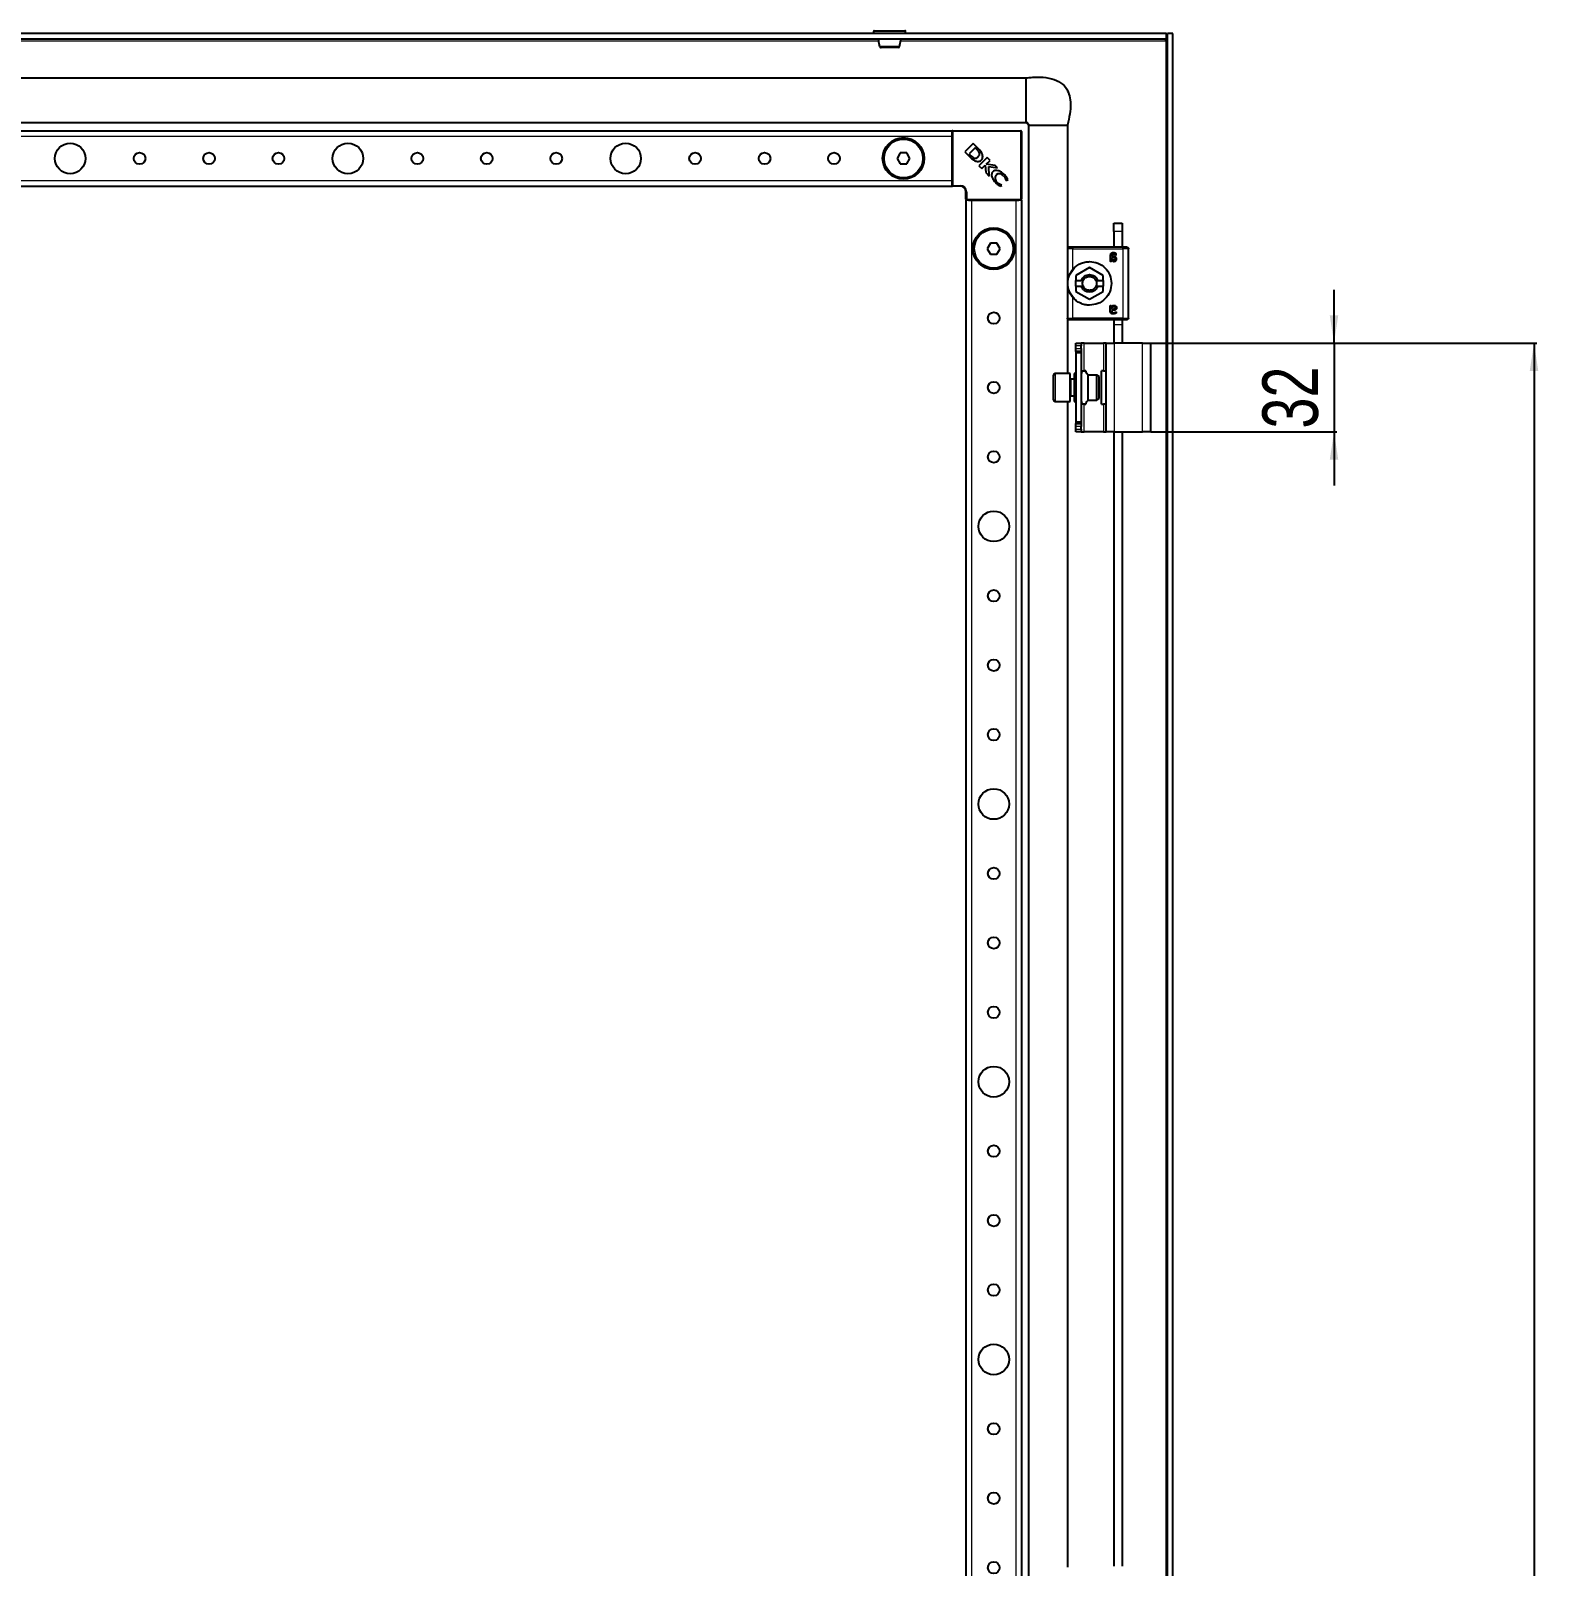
# Model space of a CAD drawing. Header units: millimetres. Extents: x -598 to 1638, y -1011 to 1043.
# Drawn here: x 1095 to 1638, y 334 to 887 of the extents above; entities that cross this region are included whole.
import ezdxf

# ---------------------------------------------------------------- set-up
doc = ezdxf.new("R2010")
doc.units = ezdxf.units.MM
doc.layers.add('FORMAT', color=7, linetype='Continuous')
doc.styles.add('SLDTEXTSTYLE0', font='TXT', dxfattribs={"width": 0.75})
doc.dimstyles.new('SLDDIMSTYLE0', dxfattribs={"dimtxt": 20, "dimasz": 10, "dimexe": 0, "dimexo": 0.0625, "dimgap": 5, "dimtad": 2, "dimdec": 1, "dimrnd": 1e-09, "dimzin": 12, "dimdsep": 46, "dimtxsty": 'SLDTEXTSTYLE0', "dimsah": 1, "dimcen": 0.09, "dimadec": 0, "dimazin": 3, "dimtfac": 1, "dimtofl": 0, "dimtmove": 0, "dimatfit": 3, "dimfxl": 0, "dimfrac": 2, "dimtolj": 1, "dimtzin": 12, "dimarcsym": 0})
doc.dimstyles.new('SLDDIMSTYLE1', dxfattribs={"dimtxt": 20, "dimasz": 10, "dimexe": 0, "dimexo": 0.0625, "dimgap": 5, "dimtad": 2, "dimdec": 1, "dimrnd": 1e-09, "dimzin": 12, "dimdsep": 46, "dimtxsty": 'SLDTEXTSTYLE0', "dimsah": 1, "dimcen": 0.09, "dimadec": 0, "dimazin": 3, "dimtfac": 1, "dimtmove": 0, "dimatfit": 0, "dimfxl": 0, "dimfrac": 2, "dimtolj": 1, "dimtzin": 12, "dimarcsym": 0})

# ---------------------------------------------------------------- blocks, each defined once
blk = doc.blocks.new('_D_5')
at = {"layer": 'FORMAT'}
for p, q in [((1498.25, 774.17), (1637.25, 774.17)), ((1636.25, 774.17), (1636.25, -757.83)), ((1498.25, -757.83), (1637.25, -757.83))]:
    blk.add_line(p, q, dxfattribs=at)
for points in [[(1636.25, 774.17), (1634.71, 764.17), (1637.78, 764.17)], [(1636.25, -757.83), (1637.78, -747.83), (1634.71, -747.83)]]:
    blk.add_solid(points, dxfattribs=at)
at = {"layer": 'FORMAT', "insert": (1610.46, -21.39), "char_height": 20, "attachment_point": 1, "rotation": 90, "style": 'SLDTEXTSTYLE0'}
blk.add_mtext('1532', dxfattribs=at)
blk = doc.blocks.new('_D_6')
at = {"layer": 'FORMAT'}
for p, q in [((1564.25, 774.17), (1564.25, 793.4)), ((1498.25, 774.17), (1565.25, 774.17)), ((1564.25, 774.17), (1564.25, 742.17)), ((1498.25, 742.17), (1565.25, 742.17)), ((1564.25, 742.17), (1564.25, 722.94))]:
    blk.add_line(p, q, dxfattribs=at)
for points in [[(1564.25, 774.17), (1565.78, 784.17), (1562.71, 784.17)], [(1564.25, 742.17), (1562.71, 732.17), (1565.78, 732.17)]]:
    blk.add_solid(points, dxfattribs=at)
at = {"layer": 'FORMAT', "insert": (1538.46, 743.39), "char_height": 20, "attachment_point": 1, "rotation": 90, "style": 'SLDTEXTSTYLE0'}
blk.add_mtext('32', dxfattribs=at)

msp = doc.modelspace()

# ---------------------------------------------------------------- linework, layer by layer
at = {"color": 7, "linetype": 'Continuous', "lineweight": 25}
for p, q in [((1503.94, 885.67), (714.54, 885.67)), ((1398.49, 886.42), (1398.49, 885.67)), ((1398.74, 886.67), (1407.25, 886.67)), ((1407.25, 886.67), (1409.74, 886.67)), ((1409.99, 885.67), (1409.99, 886.42)), ((1503.94, 883.67), (1503.94, 885.67)), ((1504.24, -869.33), (1504.24, 885.67)), ((1506.24, 885.67), (1504.24, 885.67)), ((1506.24, -869.33), (1506.24, 885.67)), ((1503.94, 883.67), (714.54, 883.67)), ((1503.85, 883.67), (1503.64, 883.07)), ((765.24, 869.67), (1453.24, 869.67)), ((765.24, 853.67), (1453.24, 853.67)), ((1454.24, 852.67), (1454.24, -836.33)), ((1468.24, 852.67), (1468.24, 808.34)), ((791.74, 850.67), (1426.74, 850.67)), ((1426.74, 850.37), (1426.74, 850.67)), ((1426.74, 849.72), (1426.74, 850.37)), ((1426.74, 848.67), (1426.74, 849.72)), ((1426.74, 832.67), (1426.74, 848.67)), ((1427.04, 850.67), (1451.44, 850.67)), ((1451.74, 850.37), (1451.74, 825.97)), ((1408.09, 842.67), (1406.93, 840.67)), ((1406.93, 840.67), (1408.09, 838.67)), ((1410.4, 842.67), (1408.09, 842.67)), ((1411.55, 840.67), (1410.4, 842.67)), ((1410.4, 838.67), (1411.55, 840.67)), ((1434.35, 846.02), (1431.39, 843.06)), ((1431.39, 843.06), (1433.28, 841.17)), ((1435.05, 844.5), (1432.87, 842.32)), ((1432.87, 842.32), (1433.55, 841.66)), ((1433.28, 841.17), (1433.3, 841.15)), ((1436.34, 844.03), (1434.35, 846.02)), ((1435.79, 843.78), (1435.05, 844.5)), ((1439.35, 841.02), (1436.39, 838.06)), ((1440.4, 839.97), (1439.35, 841.02)), ((1408.09, 838.67), (1410.4, 838.67)), ((1436.39, 838.06), (1437.45, 837)), ((1437.45, 837), (1438.69, 838.24)), ((1438.69, 838.24), (1438.87, 835.58)), ((1438.87, 835.58), (1440.15, 834.3)), ((1439.01, 838.58), (1440.4, 839.97)), ((1442.27, 838.09), (1439.01, 838.58)), ((1439.97, 837.77), (1443.07, 837.3)), ((1440.15, 834.3), (1439.97, 837.77)), ((1443.07, 837.3), (1442.27, 838.09)), ((791.74, 830.67), (1426.74, 830.67)), ((1426.74, 831.62), (1426.74, 832.67)), ((1426.74, 830.97), (1426.74, 831.62)), ((1426.74, 830.67), (1426.74, 830.97)), ((1429.74, 830.67), (1427.04, 830.67)), ((1444.11, 830.67), (1444.62, 830.92)), ((1444.62, 830.92), (1444.52, 831.03)), ((1446.06, 832.87), (1446.2, 832.73)), ((1446.2, 832.73), (1446.88, 833.07)), ((1431.74, 825.97), (1431.74, 828.67)), ((1431.74, 825.67), (1431.74, -809.33)), ((1431.74, 825.67), (1432.04, 825.67)), ((1432.69, 825.67), (1432.04, 825.67)), ((1432.69, 825.67), (1433.74, 825.67)), ((1433.74, 825.67), (1449.74, 825.67)), ((1449.74, 825.67), (1450.79, 825.67)), ((1451.44, 825.67), (1450.79, 825.67)), ((1451.44, 825.67), (1451.74, 825.67)), ((1451.74, 825.67), (1451.74, -809.33)), ((1484.94, 817.37), (1487.94, 817.37)), ((1484.94, 814.37), (1484.94, 817.37)), ((1484.94, 814.37), (1484.94, 808.67)), ((1487.94, 817.37), (1487.94, 814.37)), ((1487.94, 814.37), (1487.94, 808.67)), ((1440.59, 810.17), (1439.43, 808.17)), ((1439.43, 808.17), (1440.59, 806.17)), ((1442.9, 810.17), (1440.59, 810.17)), ((1444.05, 808.17), (1442.9, 810.17)), ((1442.9, 806.17), (1444.05, 808.17)), ((1468.24, 808.17), (1468.24, 783.17)), ((1488.24, 808.67), (1470.24, 808.67)), ((1488.84, 808.67), (1488.59, 808.67)), ((1490.24, 783.17), (1490.24, 808.17)), ((1440.59, 806.17), (1442.9, 806.17)), ((1483.68, 805.63), (1483.68, 803.76)), ((1484.14, 803.76), (1484.14, 804.04)), ((1484.21, 805.37), (1484.21, 805.59)), ((1484.59, 805.37), (1484.21, 805.37)), ((1484.21, 805.02), (1484.64, 805.02)), ((1484.21, 804.43), (1484.21, 805.02)), ((1469.07, 798.8), (1470.58, 801.05)), ((1476.24, 801.38), (1471.29, 798.53)), ((1471.29, 798.53), (1471.29, 796.67)), ((1471.29, 794.67), (1471.29, 796.67)), ((1471.29, 796.67), (1473.25, 796.67)), ((1473.95, 796.67), (1473.25, 796.67)), ((1481.19, 798.53), (1476.24, 801.38)), ((1479.23, 796.67), (1478.53, 796.67)), ((1479.23, 796.67), (1481.19, 796.67)), ((1481.19, 796.67), (1481.19, 798.53)), ((1481.19, 796.67), (1481.19, 794.67)), ((1470.58, 790.29), (1469.07, 792.54)), ((1471.29, 794.67), (1471.29, 792.81)), ((1471.29, 794.67), (1473.25, 794.67)), ((1471.29, 792.81), (1476.24, 789.95)), ((1473.25, 794.67), (1473.95, 794.67)), ((1476.24, 789.95), (1481.19, 792.81)), ((1478.53, 794.67), (1479.23, 794.67)), ((1479.23, 794.67), (1481.19, 794.67)), ((1481.19, 792.81), (1481.19, 794.67)), ((1483.68, 785.71), (1483.68, 787.58)), ((1484.14, 787.58), (1484.14, 787.3)), ((1484.21, 786.32), (1484.21, 786.9)), ((1484.64, 786.32), (1484.21, 786.32)), ((1484.59, 785.96), (1484.21, 785.96)), ((1484.21, 785.96), (1484.21, 785.74)), ((1468.24, 782.99), (1468.24, 763.17)), ((1470.24, 782.67), (1488.24, 782.67)), ((1484.94, 782.74), (1484.94, 780.87)), ((1484.94, 780.87), (1484.94, 774.17)), ((1487.94, 782.74), (1487.94, 780.87)), ((1487.94, 780.87), (1487.94, 774.17)), ((1488.59, 782.67), (1488.84, 782.67)), ((1471.24, 774.17), (1473.24, 774.17)), ((1471.24, 773.17), (1471.24, 774.17)), ((1471.24, 772.17), (1471.24, 773.17)), ((1471.24, 771.17), (1471.24, 772.17)), ((1473.24, 771.17), (1471.24, 771.17)), ((1471.24, 771.17), (1471.24, 770.67)), ((1473.24, 770.67), (1471.24, 770.67)), ((1471.24, 770.67), (1471.24, 745.67)), ((1473.24, 774.17), (1473.24, 773.17)), ((1474.24, 774.17), (1473.24, 774.17)), ((1473.24, 772.17), (1473.24, 773.17)), ((1473.24, 772.17), (1473.24, 771.17)), ((1473.24, 771.17), (1473.24, 770.67)), ((1473.24, 770.67), (1473.24, 745.67)), ((1474.24, 774.17), (1481.24, 774.17)), ((1482.24, 774.17), (1481.24, 774.17)), ((1482.24, 774.17), (1485.24, 774.17)), ((1482.24, 742.17), (1482.24, 774.17)), ((1495.24, 774.17), (1485.24, 774.17)), ((1495.24, 774.17), (1498.24, 774.17)), ((1498.24, 742.17), (1498.24, 774.17)), ((1469.24, 763.17), (1463.84, 763.17)), ((1469.24, 755.61), (1469.24, 763.17)), ((1471.24, 763.17), (1470.74, 763.17)), ((1470.74, 763.17), (1470.74, 761.96)), ((1473.24, 764.17), (1474.24, 764.17)), ((1474.94, 764.17), (1474.24, 764.17)), ((1474.94, 764.17), (1474.94, 763.72)), ((1480.54, 752.17), (1480.54, 764.17)), ((1481.24, 764.17), (1480.54, 764.17)), ((1481.24, 764.17), (1482.24, 764.17)), ((1463.24, 755.92), (1463.24, 762.57)), ((1470.74, 761.17), (1469.49, 761.17)), ((1470.74, 761.96), (1470.74, 753.17)), ((1478.87, 762.67), (1475.74, 762.67)), ((1475.74, 753.67), (1475.74, 762.67)), ((1479.74, 762.17), (1478.87, 762.67)), ((1478.87, 753.67), (1478.87, 762.67)), ((1479.74, 754.17), (1479.74, 762.17)), ((1463.24, 753.77), (1463.24, 755.92)), ((1463.84, 753.17), (1469.24, 753.17)), ((1468.24, 753.17), (1468.24, 333.34)), ((1469.24, 753.17), (1469.24, 755.61)), ((1469.49, 755.17), (1470.74, 755.17)), ((1470.74, 753.17), (1471.24, 753.17)), ((1474.24, 752.17), (1473.24, 752.17)), ((1474.24, 752.17), (1474.94, 752.17)), ((1474.94, 752.62), (1474.94, 752.17)), ((1475.74, 753.67), (1478.87, 753.67)), ((1478.87, 753.67), (1479.74, 754.17)), ((1480.54, 752.17), (1481.24, 752.17)), ((1482.24, 752.17), (1481.24, 752.17)), ((1473.24, 745.67), (1471.24, 745.67)), ((1471.24, 745.67), (1471.24, 745.17)), ((1471.24, 744.17), (1471.24, 745.17)), ((1471.24, 745.17), (1473.24, 745.17)), ((1471.24, 743.17), (1471.24, 744.17)), ((1471.24, 742.17), (1471.24, 743.17)), ((1473.24, 742.17), (1471.24, 742.17)), ((1473.24, 745.67), (1473.24, 745.17)), ((1473.24, 745.17), (1473.24, 744.17)), ((1473.24, 743.17), (1473.24, 744.17)), ((1473.24, 743.17), (1473.24, 742.17)), ((1473.24, 742.17), (1474.24, 742.17)), ((1481.24, 742.17), (1474.24, 742.17)), ((1481.24, 742.17), (1482.24, 742.17)), ((1485.24, 742.17), (1482.24, 742.17)), ((1484.94, 742.17), (1484.94, 333.67)), ((1485.24, 742.17), (1495.24, 742.17)), ((1487.94, 742.17), (1487.94, 333.67)), ((1498.24, 742.17), (1495.24, 742.17))]:
    msp.add_line(p, q, dxfattribs=at)
at = {"color": 8, "linetype": 'Continuous', "lineweight": 18}
for p, q in [((1407.39, 886.42), (1398.49, 886.42)), ((1409.99, 886.42), (1407.39, 886.42)), ((818.21, 883.07), (1400.27, 883.07)), ((1408.21, 883.07), (1503.64, 883.07)), ((1503.64, 883.07), (1503.64, -866.73)), ((791.74, 848.67), (1426.74, 848.67)), ((1427.04, 850.37), (1426.74, 850.37)), ((1427.04, 850.37), (1427.04, 850.67)), ((1427.04, 850.37), (1427.04, 830.97)), ((1451.44, 850.37), (1427.04, 850.37)), ((1451.44, 850.37), (1451.44, 850.67)), ((1451.44, 825.97), (1451.44, 850.37)), ((1451.44, 850.37), (1451.74, 850.37)), ((791.74, 832.67), (1426.74, 832.67)), ((1427.04, 830.97), (1426.74, 830.97)), ((1427.04, 830.97), (1429.74, 830.97)), ((1427.04, 830.67), (1427.04, 830.97)), ((1429.74, 830.67), (1429.74, 830.97)), ((1431.74, 828.67), (1432.04, 828.67)), ((1432.04, 825.97), (1431.74, 825.97)), ((1432.04, 828.67), (1432.04, 825.97)), ((1432.04, 825.97), (1451.44, 825.97)), ((1432.04, 825.67), (1432.04, 825.97)), ((1433.74, 825.67), (1433.74, -809.33)), ((1449.74, 825.67), (1449.74, -809.33)), ((1451.44, 825.67), (1451.44, 825.97)), ((1451.74, 825.97), (1451.44, 825.97)), ((1487.94, 814.37), (1484.94, 814.37)), ((1470.24, 800.73), (1470.24, 808.17)), ((1470.24, 808.17), (1488.24, 808.17)), ((1488.24, 808.17), (1488.24, 783.17)), ((1476.24, 793.17), (1476.24, 792.52)), ((1470.24, 783.17), (1470.24, 790.61)), ((1488.24, 783.17), (1470.24, 783.17)), ((1484.94, 780.87), (1487.94, 780.87)), ((1473.24, 773.17), (1471.24, 773.17)), ((1471.24, 772.17), (1473.24, 772.17)), ((1474.24, 764.17), (1474.24, 774.17)), ((1481.24, 774.17), (1481.24, 764.17)), ((1485.24, 742.17), (1485.24, 774.17)), ((1495.24, 742.17), (1495.24, 774.17)), ((1463.84, 763.17), (1463.84, 755.61)), ((1469.49, 761.17), (1469.49, 755.17)), ((1463.84, 755.61), (1463.84, 753.17)), ((1474.24, 742.17), (1474.24, 752.17)), ((1481.24, 752.17), (1481.24, 742.17)), ((1473.24, 744.17), (1471.24, 744.17)), ((1471.24, 743.17), (1473.24, 743.17))]:
    msp.add_line(p, q, dxfattribs=at)
at = {"color": 7, "linetype": 'Continuous', "lineweight": 25}
for centre, radius in [((1109.24, 840.67), 5.5), ((1209.24, 840.67), 5.5), ((1309.24, 840.67), 5.5), ((1409.24, 840.67), 7.5), ((1409.24, 840.67), 7), ((1134.24, 840.67), 2.1), ((1159.24, 840.67), 2.1), ((1184.24, 840.67), 2.1), ((1234.24, 840.67), 2.1), ((1259.24, 840.67), 2.1), ((1284.24, 840.67), 2.1), ((1334.24, 840.67), 2.1), ((1359.24, 840.67), 2.1), ((1384.24, 840.67), 2.1), ((1441.74, 808.17), 7.5), ((1441.74, 808.17), 7), ((1441.74, 783.17), 2.1), ((1441.74, 758.17), 2.1), ((1441.74, 733.17), 2.1), ((1441.74, 708.17), 5.5), ((1441.74, 683.17), 2.1), ((1441.74, 658.17), 2.1), ((1441.74, 633.17), 2.1), ((1441.74, 608.17), 5.5), ((1441.74, 583.17), 2.1), ((1441.74, 558.17), 2.1), ((1441.74, 533.17), 2.1), ((1441.74, 508.17), 5.5), ((1441.74, 483.17), 2.1), ((1441.74, 458.17), 2.1), ((1441.74, 433.17), 2.1), ((1441.74, 408.17), 5.5), ((1441.74, 383.17), 2.1), ((1441.74, 358.17), 2.1), ((1441.74, 333.17), 2.1)]:
    msp.add_circle(centre, radius, dxfattribs=at)
for centre, radius, start, end in [((1398.74, 886.42), 0.25, 90, 180), ((1409.74, 886.42), 0.25, 0, 90), ((1401.13, 881.17), 0.5, 195.2465, 270.046), ((1407.35, 881.17), 0.5, 269.9637, 344.834), ((1427.04, 850.37), 0.3, 90, 180), ((1451.44, 850.37), 0.3, 0, 90), ((1431.32, 839.59), 6.12, 36.9888, 43.0744), ((1433.13, 840.37), 4.87, 20.3445, 48.7777), ((1443.74, 833.16), 1.97, 38.454, 125.887), ((1427.04, 830.97), 0.3, 180, 270), ((1429.74, 828.67), 2, 0, 90), ((1444.15, 833.6), 1.94, 143.3097, 232.3464), ((1432.04, 825.97), 0.3, 180, 270), ((1451.44, 825.97), 0.3, 270, 0), ((1463.84, 762.57), 0.6, 90, 180), ((1469.49, 761.42), 0.25, 180, 270), ((1463.84, 753.77), 0.6, 180, 270), ((1469.49, 754.92), 0.25, 90, 180)]:
    msp.add_arc(centre, radius, start, end, dxfattribs=at)
at = {"color": 8, "linetype": 'Continuous', "lineweight": 18}
msp.add_arc((1429.74, 828.67), 2.3, 0, 90, dxfattribs=at)
at = {"color": 7, "linetype": 'Continuous', "lineweight": 25}
for points, knots in [([(1504.24, 885.67), (1504.22, 885.29), (1504.18, 884.72), (1504, 884.15), (1503.94, 883.95)], [0, 0, 0, 0, 0.662931, 1, 1, 1, 1]), ([(1400.22, 883.67), (1400.22, 883.54), (1400.24, 882.62), (1400.46, 881.76), (1400.65, 881.02)], [0, 0, 0, 0, 0.14185, 1, 1, 1, 1]), ([(1407.31, 880.67), (1407.32, 880.67), (1407.37, 880.67), (1407.09, 880.67), (1406.57, 880.67), (1405.85, 880.67), (1405, 880.67), (1403.93, 880.67), (1402.91, 880.67), (1402.03, 880.67), (1401.42, 880.67), (1401.12, 880.67), (1401.16, 880.67), (1401.17, 880.67)], [0, 0, 0, 0, 0.03384, 0.141254, 0.248698, 0.315774, 0.423314, 0.530846, 0.63821, 0.745706, 0.853372, 0.960917, 1, 1, 1, 1]), ([(1407.83, 881.02), (1408.02, 881.76), (1408.24, 882.62), (1408.26, 883.54), (1408.26, 883.67)], [0, 0, 0, 0, 0.8581504, 1, 1, 1, 1]), ([(1503.64, 883.07), (1503.69, 883.23), (1503.74, 883.38), (1503.84, 883.6), (1503.89, 883.67), (1503.94, 883.67)], [0, 0, 0, 0, 0.5, 0.5, 1, 1, 1, 1]), ([(1453.24, 869.67), (1454.97, 869.84), (1458.11, 870.14), (1462.43, 869.62), (1465.87, 868.2), (1468.08, 865.88), (1469.17, 863.11), (1469.49, 860.07), (1469.19, 856.5), (1468.57, 854.02), (1468.24, 852.67)], [0, 0, 0, 0, 0.176713, 0.320911, 0.440308, 0.54837, 0.6374, 0.738878, 0.858543, 1, 1, 1, 1]), ([(1453.24, 869.67), (1453.24, 869.64), (1453.24, 869.58), (1453.24, 868.93), (1453.24, 867.47), (1453.24, 865.28), (1453.24, 863.28), (1453.24, 861.67), (1453.24, 860.06), (1453.24, 858.06), (1453.24, 855.88), (1453.24, 854.37), (1453.24, 853.97), (1453.24, 853.83)], [0, 0, 0, 0, 0.069165, 0.1363, 0.267291, 0.398282, 0.465417, 0.534583, 0.603748, 0.670883, 0.801874, 0.932865, 1, 1, 1, 1]), ([(1453.24, 853.83), (1453.34, 853.82), (1453.48, 853.8), (1453.64, 853.73), (1453.72, 853.67), (1453.78, 853.61), (1453.82, 853.54), (1453.85, 853.46), (1453.91, 853.29), (1454.08, 853.21), (1454.23, 852.98), (1454.26, 852.78), (1454.28, 852.67)], [0, 0, 0, 0, 0.146823, 0.202041, 0.247643, 0.28691, 0.323569, 0.360785, 0.40083, 0.628513, 0.79432, 1, 1, 1, 1]), ([(1454.24, 852.67), (1454.09, 852.89), (1453.82, 853.3), (1453.42, 853.56), (1453.24, 853.67)], [0, 0, 0, 0, 0.5615605, 1, 1, 1, 1]), ([(1454.36, 852.67), (1454.38, 852.67), (1454.47, 852.67), (1454.92, 852.67), (1455.22, 852.67)], [0, 0, 0, 0, 0.350861, 1, 1, 1, 1]), ([(1433.3, 841.15), (1433.37, 841.08), (1433.53, 840.92), (1433.7, 840.77), (1433.78, 840.7)], [0, 0, 0, 0, 0.486421, 1, 1, 1, 1]), ([(1433.55, 841.66), (1433.75, 841.47), (1434.11, 841.12), (1434.65, 840.79), (1435.1, 840.73), (1435.44, 840.8), (1435.8, 840.99), (1436.01, 841.18), (1436.12, 841.29)], [0, 0, 0, 0, 0.274676, 0.503042, 0.607381, 0.716579, 0.843412, 1, 1, 1, 1]), ([(1433.78, 840.7), (1433.93, 840.56), (1434.2, 840.32), (1434.49, 840.11), (1434.63, 840.02)], [0, 0, 0, 0, 0.55183, 1, 1, 1, 1]), ([(1434.63, 840.02), (1434.83, 839.91), (1435.22, 839.7), (1435.85, 839.59), (1436.44, 839.63), (1436.98, 839.83), (1437.41, 840.19), (1437.71, 840.7), (1437.82, 841.36), (1437.74, 841.81), (1437.69, 842.06)], [0, 0, 0, 0, 0.138091, 0.265455, 0.384013, 0.496103, 0.605759, 0.71979, 0.847662, 1, 1, 1, 1]), ([(1436.12, 841.29), (1436.22, 841.39), (1436.38, 841.56), (1436.56, 841.84), (1436.65, 842.11), (1436.65, 842.44), (1436.5, 842.84), (1436.31, 843.12), (1436.21, 843.28)], [0, 0, 0, 0, 0.176808, 0.319231, 0.43938, 0.552395, 0.749205, 1, 1, 1, 1]), ([(1441.48, 836), (1441.34, 835.84), (1441.06, 835.51), (1440.9, 834.81), (1441.03, 833.93), (1441.59, 832.86), (1442.23, 832.17), (1442.6, 831.77)], [0, 0, 0, 0, 0.130532, 0.266031, 0.423997, 0.666819, 1, 1, 1, 1]), ([(1445.65, 834.8), (1445.27, 835.13), (1444.58, 835.74), (1443.41, 836.29), (1442.47, 836.43), (1441.83, 836.28), (1441.59, 836.09), (1441.48, 836)], [0, 0, 0, 0, 0.315674, 0.58952, 0.813199, 0.909026, 1, 1, 1, 1]), ([(1442.6, 831.77), (1442.87, 831.53), (1443.33, 831.1), (1443.88, 830.8), (1444.11, 830.67)], [0, 0, 0, 0, 0.577653, 1, 1, 1, 1]), ([(1444.52, 831.03), (1444.2, 831.17), (1443.63, 831.44), (1443.17, 831.86), (1442.96, 832.06)], [0, 0, 0, 0, 0.547643, 1, 1, 1, 1]), ([(1445.29, 834.38), (1445.5, 834.12), (1445.88, 833.68), (1446.01, 833.11), (1446.06, 832.87)], [0, 0, 0, 0, 0.579608, 1, 1, 1, 1]), ([(1446.88, 833.07), (1446.7, 833.4), (1446.36, 834.03), (1445.87, 834.56), (1445.65, 834.8)], [0, 0, 0, 0, 0.5368, 1, 1, 1, 1]), ([(1484.79, 806.67), (1484.65, 806.66), (1484.42, 806.65), (1484.14, 806.56), (1483.96, 806.44), (1483.81, 806.27), (1483.7, 806), (1483.69, 805.77), (1483.68, 805.63)], [0, 0, 0, 0, 0.250089, 0.382495, 0.500259, 0.622163, 0.750133, 1, 1, 1, 1]), ([(1483.68, 803.76), (1483.68, 803.75), (1483.68, 803.73), (1483.7, 803.71), (1483.72, 803.69), (1483.8, 803.67), (1483.87, 803.67), (1483.91, 803.67)], [0, 0, 0, 0, 0.124881, 0.183376, 0.250934, 0.500336, 1, 1, 1, 1]), ([(1483.91, 803.67), (1483.96, 803.67), (1484.02, 803.67), (1484.1, 803.69), (1484.13, 803.71), (1484.14, 803.73), (1484.14, 803.75), (1484.14, 803.76)], [0, 0, 0, 0, 0.499718, 0.749437, 0.810587, 0.875078, 1, 1, 1, 1]), ([(1484.14, 804.04), (1484.26, 803.93), (1484.45, 803.76), (1484.73, 803.65), (1484.89, 803.61), (1484.97, 803.61), (1485.02, 803.61)], [0, 0, 0, 0, 0.499113, 0.749325, 0.874665, 1, 1, 1, 1]), ([(1484.21, 805.59), (1484.22, 805.68), (1484.22, 805.82), (1484.28, 805.99), (1484.35, 806.1), (1484.46, 806.18), (1484.58, 806.23), (1484.72, 806.25), (1484.81, 806.26), (1484.85, 806.26)], [0, 0, 0, 0, 0.250023, 0.382539, 0.499802, 0.620838, 0.749652, 0.874777, 1, 1, 1, 1]), ([(1484.93, 804.02), (1484.86, 804.03), (1484.72, 804.04), (1484.46, 804.17), (1484.31, 804.33), (1484.21, 804.43)], [0, 0, 0, 0, 0.249939, 0.499864, 1, 1, 1, 1]), ([(1485.98, 804.45), (1485.97, 804.53), (1485.96, 804.69), (1485.87, 804.91), (1485.71, 805.08), (1485.45, 805.25), (1485.06, 805.36), (1484.75, 805.37), (1484.59, 805.37)], [0, 0, 0, 0, 0.1250486, 0.2498861, 0.3708558, 0.4998199, 0.7496086, 1, 1, 1, 1]), ([(1484.64, 805.02), (1484.74, 805.02), (1484.92, 805.01), (1485.15, 804.95), (1485.29, 804.86), (1485.39, 804.76), (1485.44, 804.63), (1485.44, 804.54), (1485.45, 804.49)], [0, 0, 0, 0, 0.279652, 0.500248, 0.629485, 0.750186, 0.875763, 1, 1, 1, 1]), ([(1485.86, 806.17), (1485.86, 806.23), (1485.86, 806.31), (1485.79, 806.4), (1485.66, 806.49), (1485.33, 806.62), (1485.01, 806.65), (1484.79, 806.67)], [0, 0, 0, 0, 0.124693, 0.187182, 0.249773, 0.500039, 1, 1, 1, 1]), ([(1484.85, 806.26), (1485.01, 806.24), (1485.25, 806.21), (1485.51, 806.09), (1485.63, 806.02), (1485.7, 805.98), (1485.74, 805.97), (1485.76, 805.96)], [0, 0, 0, 0, 0.4987, 0.749508, 0.874949, 0.946783, 1, 1, 1, 1]), ([(1485.45, 804.49), (1485.44, 804.43), (1485.43, 804.33), (1485.37, 804.21), (1485.3, 804.14), (1485.22, 804.08), (1485.13, 804.04), (1485.03, 804.03), (1484.97, 804.02), (1484.93, 804.02)], [0, 0, 0, 0, 0.249168, 0.373635, 0.49939, 0.619394, 0.749656, 0.87477, 1, 1, 1, 1]), ([(1485.02, 803.61), (1485.14, 803.62), (1485.32, 803.63), (1485.55, 803.71), (1485.7, 803.81), (1485.82, 803.94), (1485.95, 804.15), (1485.97, 804.33), (1485.98, 804.45)], [0, 0, 0, 0, 0.25007, 0.379181, 0.500499, 0.62417, 0.750842, 1, 1, 1, 1]), ([(1485.76, 805.96), (1485.77, 805.96), (1485.78, 805.97), (1485.8, 805.98), (1485.82, 805.99), (1485.83, 806.01), (1485.85, 806.05), (1485.86, 806.09), (1485.86, 806.14), (1485.86, 806.16), (1485.86, 806.17)], [0, 0, 0, 0, 0.128825, 0.180169, 0.243397, 0.36986, 0.499864, 0.749649, 0.843476, 1, 1, 1, 1]), ([(1470.24, 790.61), (1469.95, 790.99), (1469.38, 791.74), (1468.83, 792.99), (1468.48, 794.27), (1468.35, 795.67), (1468.48, 797.07), (1468.83, 798.35), (1469.39, 799.6), (1469.96, 800.35), (1470.24, 800.73)], [0, 0, 0, 0, 0.125762, 0.25037, 0.375307, 0.500139, 0.62481, 0.749763, 0.874888, 1, 1, 1, 1]), ([(1483.68, 787.58), (1483.68, 787.59), (1483.68, 787.61), (1483.7, 787.62), (1483.72, 787.65), (1483.8, 787.67), (1483.87, 787.67), (1483.91, 787.67)], [0, 0, 0, 0, 0.124884, 0.1863766, 0.2509142, 0.5003223, 1, 1, 1, 1]), ([(1484.79, 784.67), (1484.72, 784.67), (1484.57, 784.67), (1484.35, 784.71), (1484.14, 784.78), (1483.96, 784.9), (1483.81, 785.07), (1483.7, 785.34), (1483.69, 785.56), (1483.68, 785.71)], [0, 0, 0, 0, 0.125255, 0.250437, 0.383066, 0.500493, 0.622629, 0.75025, 1, 1, 1, 1]), ([(1483.91, 787.67), (1483.96, 787.67), (1484.02, 787.67), (1484.08, 787.65), (1484.11, 787.64), (1484.13, 787.63), (1484.14, 787.61), (1484.14, 787.59), (1484.14, 787.58)], [0, 0, 0, 0, 0.499162, 0.644242, 0.749698, 0.813605, 0.875217, 1, 1, 1, 1]), ([(1484.14, 787.3), (1484.26, 787.41), (1484.45, 787.58), (1484.77, 787.71), (1484.93, 787.72), (1485.02, 787.73)], [0, 0, 0, 0, 0.499364, 0.749701, 1, 1, 1, 1]), ([(1484.21, 786.9), (1484.31, 787.01), (1484.46, 787.17), (1484.69, 787.28), (1484.83, 787.31), (1484.9, 787.31), (1484.93, 787.32)], [0, 0, 0, 0, 0.499765, 0.749504, 0.874771, 1, 1, 1, 1]), ([(1484.21, 785.74), (1484.21, 785.7), (1484.21, 785.61), (1484.24, 785.48), (1484.28, 785.35), (1484.35, 785.24), (1484.46, 785.16), (1484.63, 785.09), (1484.76, 785.08), (1484.85, 785.08)], [0, 0, 0, 0, 0.125295, 0.250514, 0.383518, 0.50035, 0.621938, 0.750243, 1, 1, 1, 1]), ([(1485.98, 786.88), (1485.98, 786.84), (1485.97, 786.77), (1485.94, 786.61), (1485.87, 786.43), (1485.71, 786.25), (1485.44, 786.09), (1485.06, 785.98), (1484.75, 785.97), (1484.59, 785.96)], [0, 0, 0, 0, 0.0626366, 0.1252782, 0.2500723, 0.3748405, 0.4999941, 0.7496958, 1, 1, 1, 1]), ([(1485.45, 786.85), (1485.44, 786.8), (1485.44, 786.71), (1485.39, 786.58), (1485.29, 786.48), (1485.15, 786.39), (1484.92, 786.33), (1484.74, 786.32), (1484.64, 786.32)], [0, 0, 0, 0, 0.124446, 0.249795, 0.37, 0.499734, 0.719932, 1, 1, 1, 1]), ([(1484.85, 785.08), (1485.01, 785.09), (1485.32, 785.12), (1485.58, 785.33), (1485.74, 785.37), (1485.76, 785.37)], [0, 0, 0, 0, 0.498852, 0.946609, 1, 1, 1, 1]), ([(1484.93, 787.32), (1485, 787.31), (1485.1, 787.31), (1485.22, 787.26), (1485.3, 787.2), (1485.37, 787.13), (1485.42, 787.04), (1485.44, 786.94), (1485.45, 786.88), (1485.45, 786.85)], [0, 0, 0, 0, 0.2496231, 0.3771401, 0.499734, 0.6227303, 0.7498125, 0.8748762, 1, 1, 1, 1]), ([(1485.02, 787.73), (1485.14, 787.72), (1485.32, 787.71), (1485.55, 787.62), (1485.7, 787.53), (1485.82, 787.4), (1485.95, 787.19), (1485.97, 787.01), (1485.98, 786.88)], [0, 0, 0, 0, 0.25007, 0.379559, 0.500499, 0.624556, 0.750843, 1, 1, 1, 1]), ([(1485.76, 785.37), (1485.77, 785.37), (1485.78, 785.37), (1485.8, 785.36), (1485.82, 785.35), (1485.83, 785.32), (1485.86, 785.26), (1485.86, 785.21), (1485.86, 785.17)], [0, 0, 0, 0, 0.13107, 0.182437, 0.243796, 0.371388, 0.500442, 1, 1, 1, 1]), ([(1485.86, 785.17), (1485.86, 785.14), (1485.86, 785.09), (1485.84, 785), (1485.79, 784.94), (1485.66, 784.85), (1485.33, 784.72), (1485.01, 784.69), (1484.79, 784.67)], [0, 0, 0, 0, 0.062686, 0.125173, 0.187628, 0.250185, 0.500314, 1, 1, 1, 1]), ([(1475.74, 762.67), (1475.57, 762.82), (1475.22, 763.13), (1475.02, 763.7), (1474.66, 764), (1474.32, 764.13), (1473.96, 764.1), (1473.62, 763.91), (1473.36, 763.55), (1473.28, 763.25), (1473.24, 763.1)], [0, 0, 0, 0, 0.1856756, 0.3710252, 0.4669372, 0.5621716, 0.6563466, 0.7515528, 0.8738418, 1, 1, 1, 1]), ([(1473.24, 753.24), (1473.28, 753.09), (1473.36, 752.79), (1473.62, 752.43), (1473.96, 752.24), (1474.32, 752.21), (1474.66, 752.34), (1475.02, 752.64), (1475.22, 753.21), (1475.57, 753.52), (1475.74, 753.67)], [0, 0, 0, 0, 0.126158, 0.248447, 0.343653, 0.437828, 0.533063, 0.628975, 0.814324, 1, 1, 1, 1])]:
    msp.add_open_spline(points, degree=3, knots=knots, dxfattribs=at)
at = {"color": 8, "linetype": 'Continuous', "lineweight": 18}
msp.add_open_spline([(1400.69, 881.05), (1400.68, 881.05), (1400.63, 881.05), (1400.98, 881.05), (1401.68, 881.05), (1402.7, 881.05), (1403.89, 881.05), (1405.12, 881.05), (1406.1, 881.05), (1406.93, 881.05), (1407.53, 881.05), (1407.86, 881.05), (1407.8, 881.05), (1407.79, 881.05)], degree=3, knots=[0, 0, 0, 0, 0.038891, 0.14638, 0.253973, 0.361383, 0.468681, 0.576165, 0.683665, 0.750707, 0.858068, 0.965424, 1, 1, 1, 1], dxfattribs=at)
at = {"color": 7, "linetype": 'Continuous', "lineweight": 25}
for points in [[(1455.22, 852.67), (1455.55, 852.67), (1456.21, 852.67), (1457.19, 852.67), (1457.67, 852.67)], [(1457.67, 852.67), (1458.23, 852.67), (1459.36, 852.67), (1460.61, 852.67), (1461.24, 852.67)], [(1461.24, 852.67), (1461.87, 852.67), (1463.12, 852.67), (1464.25, 852.67), (1464.81, 852.67)], [(1464.81, 852.67), (1465.3, 852.67), (1466.27, 852.67), (1466.93, 852.67), (1467.26, 852.67)], [(1467.26, 852.67), (1467.55, 852.67), (1468.11, 852.67), (1468.2, 852.67), (1468.24, 852.67)], [(1468.74, 808.67), (1468.68, 808.66), (1468.54, 808.65), (1468.38, 808.53), (1468.26, 808.37), (1468.25, 808.23), (1468.24, 808.17)], [(1470.24, 808.67), (1470.04, 808.67), (1469.65, 808.67), (1469.16, 808.67), (1468.81, 808.67), (1468.76, 808.67), (1468.74, 808.67)], [(1489.74, 808.67), (1489.72, 808.67), (1489.67, 808.67), (1489.33, 808.67), (1488.83, 808.67), (1488.44, 808.67), (1488.24, 808.67)], [(1489.74, 808.67), (1489.81, 808.66), (1489.94, 808.65), (1490.1, 808.53), (1490.22, 808.37), (1490.23, 808.23), (1490.24, 808.17)], [(1470.24, 800.73), (1470.64, 801.14), (1471.42, 801.97), (1472.91, 802.84), (1474.53, 803.41), (1475.67, 803.48), (1476.24, 803.52)], [(1476.24, 803.52), (1477.27, 803.4), (1479.32, 803.17), (1481.94, 801.35), (1483.68, 798.75), (1484.3, 795.67), (1483.68, 792.58), (1481.94, 789.99), (1479.32, 788.17), (1477.27, 787.94), (1476.24, 787.82)], [(1473.25, 796.67), (1473.39, 796.97), (1473.65, 797.57), (1474.37, 798.27), (1475.26, 798.72), (1476.24, 798.87), (1477.22, 798.72), (1478.11, 798.27), (1478.83, 797.57), (1479.1, 796.97), (1479.23, 796.67)], [(1473.95, 794.67), (1473.89, 794.83), (1473.77, 795.15), (1473.73, 795.67), (1473.77, 796.19), (1473.89, 796.51), (1473.95, 796.67)], [(1473.95, 796.67), (1474.06, 796.88), (1474.3, 797.31), (1474.85, 797.79), (1475.52, 798.11), (1476, 798.15), (1476.24, 798.17)], [(1476.24, 798.17), (1476.48, 798.15), (1476.97, 798.11), (1477.63, 797.79), (1478.19, 797.31), (1478.42, 796.88), (1478.53, 796.67)], [(1478.53, 796.67), (1478.59, 796.51), (1478.71, 796.19), (1478.76, 795.67), (1478.71, 795.15), (1478.59, 794.83), (1478.53, 794.67)], [(1476.24, 792.52), (1475.91, 792.55), (1475.26, 792.61), (1474.37, 793.08), (1473.65, 793.76), (1473.39, 794.37), (1473.25, 794.67)], [(1476.24, 793.17), (1476, 793.19), (1475.52, 793.23), (1474.85, 793.55), (1474.3, 794.03), (1474.06, 794.46), (1473.95, 794.67)], [(1479.23, 794.67), (1479.1, 794.37), (1478.83, 793.76), (1478.11, 793.08), (1477.22, 792.61), (1476.57, 792.55), (1476.24, 792.52)], [(1478.53, 794.67), (1478.42, 794.46), (1478.19, 794.03), (1477.63, 793.55), (1476.97, 793.23), (1476.48, 793.19), (1476.24, 793.17)], [(1476.24, 787.82), (1475.67, 787.85), (1474.53, 787.93), (1472.91, 788.5), (1471.42, 789.37), (1470.64, 790.19), (1470.24, 790.61)], [(1468.74, 782.67), (1468.68, 782.68), (1468.54, 782.69), (1468.38, 782.81), (1468.26, 782.97), (1468.25, 783.1), (1468.24, 783.17)], [(1468.74, 782.67), (1468.76, 782.67), (1468.81, 782.67), (1469.16, 782.67), (1469.65, 782.67), (1470.04, 782.67), (1470.24, 782.67)], [(1488.24, 782.67), (1488.44, 782.67), (1488.83, 782.67), (1489.33, 782.67), (1489.67, 782.67), (1489.72, 782.67), (1489.74, 782.67)], [(1490.24, 783.17), (1490.23, 783.1), (1490.22, 782.97), (1490.1, 782.81), (1489.94, 782.69), (1489.81, 782.68), (1489.74, 782.67)]]:
    msp.add_open_spline(points, degree=3, dxfattribs=at)
at = {"color": 8, "linetype": 'Continuous', "lineweight": 18}
for points in [[(1470.24, 808.17), (1469.98, 808.17), (1469.45, 808.17), (1468.79, 808.17), (1468.33, 808.17), (1468.27, 808.17), (1468.24, 808.17)], [(1470.24, 808.67), (1470.24, 808.66), (1470.24, 808.65), (1470.24, 808.53), (1470.24, 808.37), (1470.24, 808.23), (1470.24, 808.17)], [(1488.24, 808.17), (1488.24, 808.23), (1488.24, 808.37), (1488.24, 808.53), (1488.24, 808.65), (1488.24, 808.66), (1488.24, 808.67)], [(1490.24, 808.17), (1490.21, 808.17), (1490.15, 808.17), (1489.69, 808.17), (1489.03, 808.17), (1488.5, 808.17), (1488.24, 808.17)], [(1468.24, 783.17), (1468.27, 783.17), (1468.33, 783.17), (1468.79, 783.17), (1469.45, 783.17), (1469.98, 783.17), (1470.24, 783.17)], [(1470.24, 783.17), (1470.24, 783.1), (1470.24, 782.97), (1470.24, 782.81), (1470.24, 782.69), (1470.24, 782.68), (1470.24, 782.67)], [(1488.24, 782.67), (1488.24, 782.68), (1488.24, 782.69), (1488.24, 782.81), (1488.24, 782.97), (1488.24, 783.1), (1488.24, 783.17)], [(1488.24, 783.17), (1488.5, 783.17), (1489.03, 783.17), (1489.69, 783.17), (1490.15, 783.17), (1490.21, 783.17), (1490.24, 783.17)]]:
    msp.add_open_spline(points, degree=3, dxfattribs=at)

# ---------------------------------------------------------------- dimensions: what is measured, and where the dimension line sits
at = {"layer": 'FORMAT'}
for base, p2, dimstyle, picture, middle in [((1564.25, 742.17), (1498.24, 742.17), 'SLDDIMSTYLE1', '_D_6', (1564.25, 758.17)), ((1636.25, -757.83), (1498.24, -757.83), 'SLDDIMSTYLE0', '_D_5', (1636.25, 8.17))]:
    dim = msp.add_linear_dim(base=base, p1=(1498.24, 774.17), p2=p2, angle=90, dimstyle=dimstyle, dxfattribs=at)
    dim.commit()
    dim.dimension.update_dxf_attribs({"geometry": picture, "text_midpoint": middle, "dimtype": 160})

doc.saveas('drawing.dxf')
